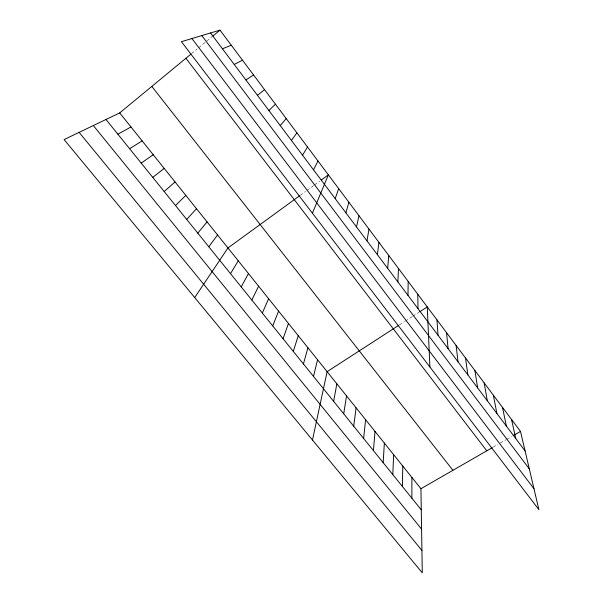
<?xml version="1.0" encoding="UTF-8"?>
<svg xmlns="http://www.w3.org/2000/svg" width="603" height="603" viewBox="0 0 603 603"><rect width="100%" height="100%" fill="white"/><g stroke="black" fill="none" stroke-linecap="round" stroke-linejoin="round"><path stroke-width="0.45" stroke-dasharray="3.02 2.26" d="M191.528 53.644L197.158 49.001M198.575 47.825L212.105 36.662M300.279 195.304L305.533 191.475M307.048 190.375L313.861 185.415M314.623 184.857L319.763 181.119M399.284 325.002L404.515 321.618M405.269 321.128L412.06 316.733M412.814 316.251L418.881 312.324M493.141 447.155L497.912 444.403M500.324 443.024L505.947 439.783M506.746 439.323L511.585 436.542"/><path stroke-width="0.9" d="M411.872 498.191L411.894 477.448M407.975 295.334L408.178 281.428M402.389 486.448L402.789 466.089M392.824 474.606L393.608 454.632M397.874 281.903L398.508 268.523M383.176 462.659L384.352 443.077M373.445 450.607L375.013 431.424M387.676 268.35L388.754 255.499M363.624 438.449L365.591 419.68M377.38 254.67L378.918 242.361M353.712 426.185L356.094 407.832M343.718 413.809L346.521 395.877M366.986 240.861L368.983 229.102M333.632 401.327L336.858 383.825M312.475 440.017L327.112 371.667L398.53 325.484M356.501 226.924L358.966 215.723M313.492 376.385L317.57 359.765M345.911 212.851L348.858 202.224M303.437 363.941L307.952 347.758M293.299 351.383L298.251 335.652M335.223 198.651L338.66 188.603M283.063 338.713L288.468 323.449M272.737 325.929L278.594 311.133M312.407 213.176L328.364 174.855L321.195 180.071M262.32 313.032L268.644 298.719M251.813 300.023L258.604 286.191M313.53 169.827L317.977 160.986M241.208 286.885L248.474 273.558M302.533 155.212L307.492 146.981M230.504 273.634L238.26 260.813M194.701 297.55L227.957 247.954L299.525 195.847M291.422 140.454L296.91 132.848M208.804 246.77L217.562 234.982M197.799 233.15L207.07 221.904M280.207 125.545L286.229 118.587M186.696 219.402L196.495 208.698M175.488 205.525L185.814 195.38M268.878 110.5L275.443 104.198M164.182 191.52L175.051 181.948M119.718 112.912L420.932 488.716L422.288 572.85L64.091 139.564L119.718 112.912L190.827 54.225M212.821 36.067L219.997 30.15L520.495 431.409L538.909 509.693L181.413 41.682L219.997 30.15M257.443 95.297L264.566 89.666M152.763 177.388L164.182 168.388M141.238 163.119L153.215 154.707M419.643 311.834L427.256 306.912L429.894 366.978M245.888 79.95L253.577 74.998M129.6 148.707L142.15 140.898M420.932 488.716L492.342 447.614M513.206 435.607L520.495 431.409M117.856 134.168L130.987 126.969M234.228 64.446L242.489 60.187M222.439 48.79L231.296 45.24M79.129 132.358L421.927 550.479M93.329 125.552L421.58 529.11M105.992 119.484L421.271 509.829M151.828 86.41L452.928 470.295M185.905 58.28L486.772 450.818M191.912 38.539L533.994 488.777M201.779 35.592L529.306 468.87M210.545 32.977L525.092 450.961M511.532 419.447L515.769 438.569M502.495 407.379L506.362 426.072M493.382 395.206L496.872 413.454M484.179 382.92L487.292 400.724M474.9 370.528L477.621 387.872M465.539 358.031L467.86 374.908M456.102 345.421L458.016 361.823M446.574 332.698L448.074 348.617M436.956 319.861L438.042 335.283M417.758 294.226L417.992 308.638"/></g></svg>
